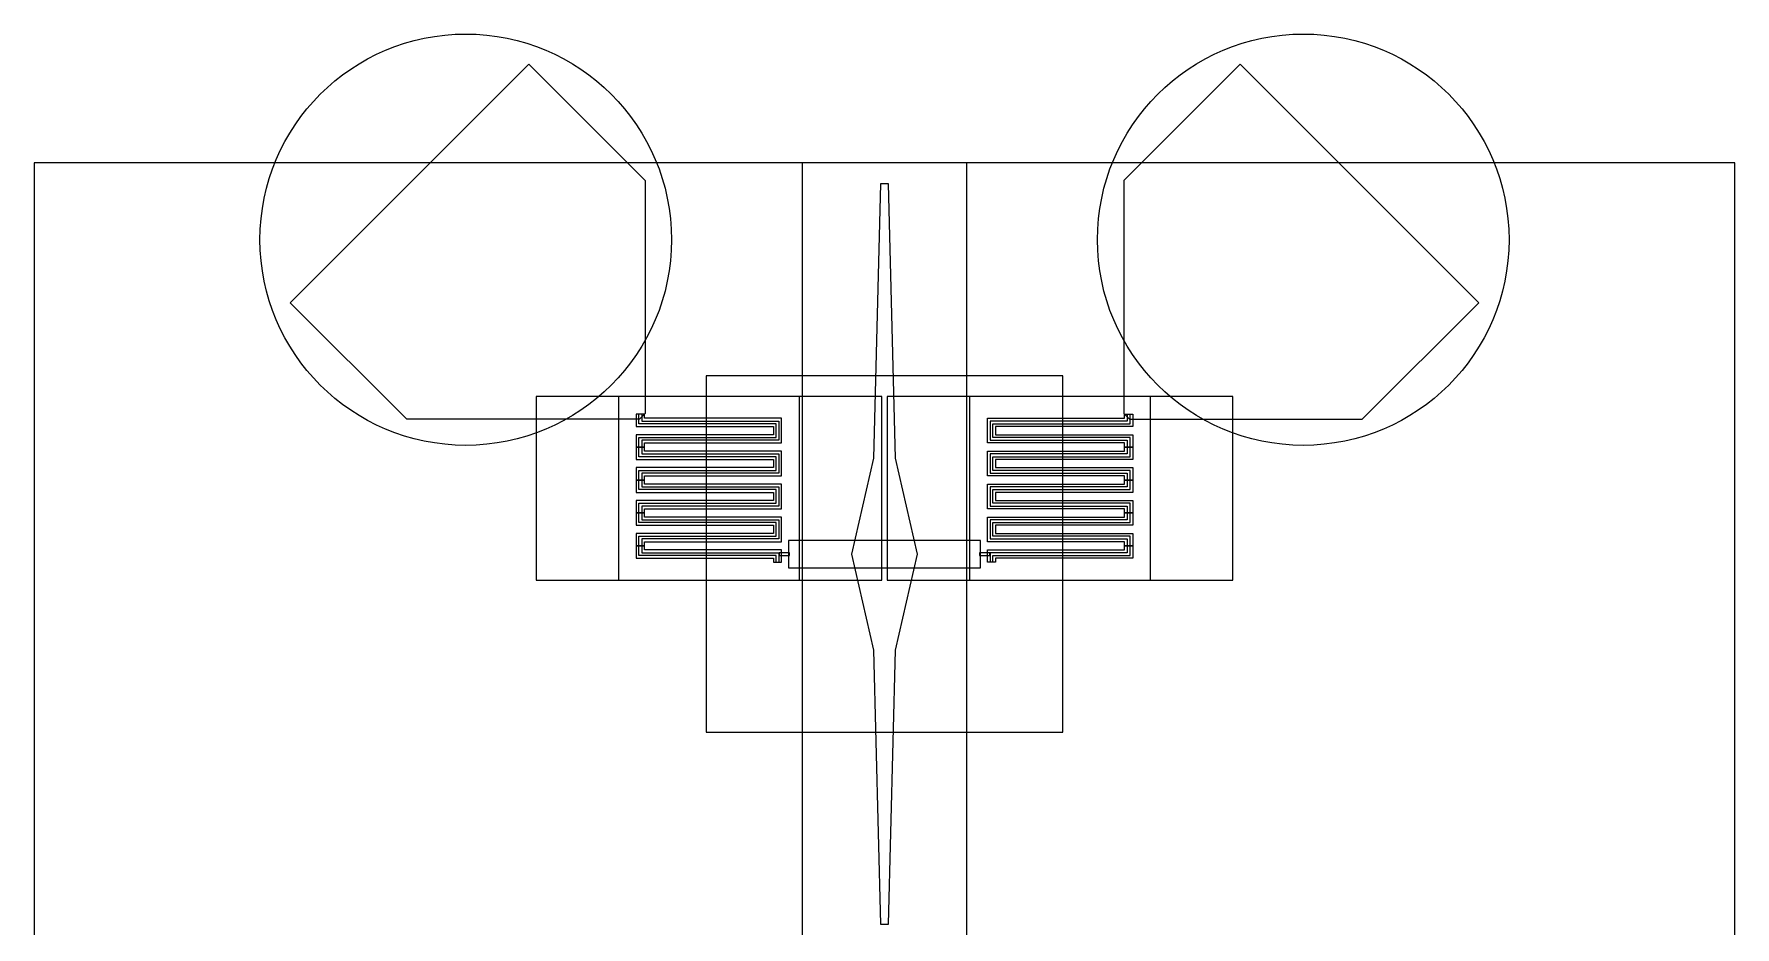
# Model space of a CAD drawing. Extents: x -31 to 31, y -85.2 to 5.5.
# Drawn here: x -31 to 31, y -27.1 to 5.5 of the extents above; entities that cross this region are included whole.
import ezdxf

# ---------------------------------------------------------------- set-up
doc = ezdxf.new("R2010")
doc.units = 0

msp = doc.modelspace()

# ---------------------------------------------------------------- linework, layer by layer
at = {"layer": 'cure'}
for points in [[(-3, -61.2368), (3, -61.2368), (3, 0.7632), (-3, 0.7632)], [(-3.1, -7.75), (-9.7, -7.75), (-9.7, -14.45), (-3.1, -14.45)], [(3.1, -14.45), (9.7, -14.45), (9.7, -7.75), (3.1, -7.75)]]:
    msp.add_lwpolyline(points, close=True, dxfattribs=at)
at = {"layer": 'M1_Field'}
msp.add_lwpolyline([(-31, -61.2368), (31, -61.2368), (31, 0.7632), (-31, 0.7632)], close=True, dxfattribs=at)
at = {"layer": 'M1_LD'}
for centre in [(-15.264, -2.036), (15.264, -2.036)]:
    msp.add_circle(centre, 7.5, dxfattribs=at)
at = {"layer": 'M1_Neg'}
for points in [[(-8.9311, -8.5811), (-17.4163, -8.5811), (-21.659, -4.3384), (-12.9616, 4.359), (-8.7189, 0.1163), (-8.7189, -8.3689)], [(8.9311, -8.5811), (17.4163, -8.5811), (21.659, -4.3384), (12.9616, 4.359), (8.7189, 0.1163), (8.7189, -8.3689)], [(0.15, -27), (0.4, -17), (1.2, -13.5), (0.4, -10), (0.141, 0), (-0.141, 0), (-0.4, -10), (-1.2, -13.5), (-0.4, -17), (-0.15, -27)], [(-8.75, -9.6), (-8.75, -9.45), (-3.75, -9.45), (-3.75, -8.55), (-8.75, -8.55), (-8.75, -8.4), (-9.05, -8.4), (-9.05, -8.85), (-4.05, -8.85), (-4.05, -9.15), (-9.05, -9.15), (-9.05, -9.6)], [(8.75, -9.6), (8.75, -9.45), (3.75, -9.45), (3.75, -8.55), (8.75, -8.55), (8.75, -8.4), (9.05, -8.4), (9.05, -8.85), (4.05, -8.85), (4.05, -9.15), (9.05, -9.15), (9.05, -9.6)], [(-8.75, -10.8), (-8.75, -10.65), (-3.75, -10.65), (-3.75, -9.75), (-8.75, -9.75), (-8.75, -9.6), (-9.05, -9.6), (-9.05, -10.05), (-4.05, -10.05), (-4.05, -10.35), (-9.05, -10.35), (-9.05, -10.8)], [(8.75, -10.8), (8.75, -10.65), (3.75, -10.65), (3.75, -9.75), (8.75, -9.75), (8.75, -9.6), (9.05, -9.6), (9.05, -10.05), (4.05, -10.05), (4.05, -10.35), (9.05, -10.35), (9.05, -10.8)], [(-8.75, -12), (-8.75, -11.85), (-3.75, -11.85), (-3.75, -10.95), (-8.75, -10.95), (-8.75, -10.8), (-9.05, -10.8), (-9.05, -11.25), (-4.05, -11.25), (-4.05, -11.55), (-9.05, -11.55), (-9.05, -12)], [(8.75, -12), (8.75, -11.85), (3.75, -11.85), (3.75, -10.95), (8.75, -10.95), (8.75, -10.8), (9.05, -10.8), (9.05, -11.25), (4.05, -11.25), (4.05, -11.55), (9.05, -11.55), (9.05, -12)], [(-8.75, -13.2), (-8.75, -13.05), (-3.75, -13.05), (-3.75, -12.15), (-8.75, -12.15), (-8.75, -12), (-9.05, -12), (-9.05, -12.45), (-4.05, -12.45), (-4.05, -12.75), (-9.05, -12.75), (-9.05, -13.2)], [(8.75, -13.2), (8.75, -13.05), (3.75, -13.05), (3.75, -12.15), (8.75, -12.15), (8.75, -12), (9.05, -12), (9.05, -12.45), (4.05, -12.45), (4.05, -12.75), (9.05, -12.75), (9.05, -13.2)], [(-3.5, -14), (3.5, -14), (3.5, -13), (-3.5, -13)], [(-3.75, -13.8), (-3.75, -13.35), (-8.75, -13.35), (-8.75, -13.2), (-9.05, -13.2), (-9.05, -13.65), (-4.05, -13.65), (-4.05, -13.8)], [(-3.4625, -13.45), (-3.8375, -13.45), (-3.8375, -13.55), (-3.4625, -13.55)], [(3.8375, -13.45), (3.4625, -13.45), (3.4625, -13.55), (3.8375, -13.55)], [(3.75, -13.8), (3.75, -13.35), (8.75, -13.35), (8.75, -13.2), (9.05, -13.2), (9.05, -13.65), (4.05, -13.65), (4.05, -13.8)]]:
    msp.add_lwpolyline(points, close=True, dxfattribs=at)
at = {"layer": 'M2_undercutMsk'}
for points in [[(6.5, -7), (-6.5, -7), (-6.5, -20), (6.5, -20)], [(-0.1, -7.75), (-12.7, -7.75), (-12.7, -14.45), (-0.1, -14.45)], [(0.1, -14.45), (12.7, -14.45), (12.7, -7.75), (0.1, -7.75)]]:
    msp.add_lwpolyline(points, close=True, dxfattribs=at)
at = {"layer": 'metal'}
for points in [[(-8.95, -9.6), (-8.95, -9.25), (-3.95, -9.25), (-3.95, -8.75), (-8.95, -8.75), (-8.95, -8.4), (-9.05, -8.4), (-9.05, -8.85), (-4.05, -8.85), (-4.05, -9.15), (-9.05, -9.15), (-9.05, -9.6)], [(-8.75, -9.6), (-8.75, -9.45), (-3.75, -9.45), (-3.75, -8.55), (-8.75, -8.55), (-8.75, -8.4), (-8.85, -8.4), (-8.85, -8.65), (-3.85, -8.65), (-3.85, -9.35), (-8.85, -9.35), (-8.85, -9.6)], [(8.75, -9.6), (8.75, -9.45), (3.75, -9.45), (3.75, -8.55), (8.75, -8.55), (8.75, -8.4), (8.85, -8.4), (8.85, -8.65), (3.85, -8.65), (3.85, -9.35), (8.85, -9.35), (8.85, -9.6)], [(8.95, -9.6), (8.95, -9.25), (3.95, -9.25), (3.95, -8.75), (8.95, -8.75), (8.95, -8.4), (9.05, -8.4), (9.05, -8.85), (4.05, -8.85), (4.05, -9.15), (9.05, -9.15), (9.05, -9.6)], [(-8.95, -10.8), (-8.95, -10.45), (-3.95, -10.45), (-3.95, -9.95), (-8.95, -9.95), (-8.95, -9.6), (-9.05, -9.6), (-9.05, -10.05), (-4.05, -10.05), (-4.05, -10.35), (-9.05, -10.35), (-9.05, -10.8)], [(-8.75, -10.8), (-8.75, -10.65), (-3.75, -10.65), (-3.75, -9.75), (-8.75, -9.75), (-8.75, -9.6), (-8.85, -9.6), (-8.85, -9.85), (-3.85, -9.85), (-3.85, -10.55), (-8.85, -10.55), (-8.85, -10.8)], [(8.75, -10.8), (8.75, -10.65), (3.75, -10.65), (3.75, -9.75), (8.75, -9.75), (8.75, -9.6), (8.85, -9.6), (8.85, -9.85), (3.85, -9.85), (3.85, -10.55), (8.85, -10.55), (8.85, -10.8)], [(8.95, -10.8), (8.95, -10.45), (3.95, -10.45), (3.95, -9.95), (8.95, -9.95), (8.95, -9.6), (9.05, -9.6), (9.05, -10.05), (4.05, -10.05), (4.05, -10.35), (9.05, -10.35), (9.05, -10.8)], [(-8.95, -12), (-8.95, -11.65), (-3.95, -11.65), (-3.95, -11.15), (-8.95, -11.15), (-8.95, -10.8), (-9.05, -10.8), (-9.05, -11.25), (-4.05, -11.25), (-4.05, -11.55), (-9.05, -11.55), (-9.05, -12)], [(-8.75, -12), (-8.75, -11.85), (-3.75, -11.85), (-3.75, -10.95), (-8.75, -10.95), (-8.75, -10.8), (-8.85, -10.8), (-8.85, -11.05), (-3.85, -11.05), (-3.85, -11.75), (-8.85, -11.75), (-8.85, -12)], [(8.75, -12), (8.75, -11.85), (3.75, -11.85), (3.75, -10.95), (8.75, -10.95), (8.75, -10.8), (8.85, -10.8), (8.85, -11.05), (3.85, -11.05), (3.85, -11.75), (8.85, -11.75), (8.85, -12)], [(8.95, -12), (8.95, -11.65), (3.95, -11.65), (3.95, -11.15), (8.95, -11.15), (8.95, -10.8), (9.05, -10.8), (9.05, -11.25), (4.05, -11.25), (4.05, -11.55), (9.05, -11.55), (9.05, -12)], [(-8.95, -13.2), (-8.95, -12.85), (-3.95, -12.85), (-3.95, -12.35), (-8.95, -12.35), (-8.95, -12), (-9.05, -12), (-9.05, -12.45), (-4.05, -12.45), (-4.05, -12.75), (-9.05, -12.75), (-9.05, -13.2)], [(-8.75, -13.2), (-8.75, -13.05), (-3.75, -13.05), (-3.75, -12.15), (-8.75, -12.15), (-8.75, -12), (-8.85, -12), (-8.85, -12.25), (-3.85, -12.25), (-3.85, -12.95), (-8.85, -12.95), (-8.85, -13.2)], [(8.75, -13.2), (8.75, -13.05), (3.75, -13.05), (3.75, -12.15), (8.75, -12.15), (8.75, -12), (8.85, -12), (8.85, -12.25), (3.85, -12.25), (3.85, -12.95), (8.85, -12.95), (8.85, -13.2)], [(8.95, -13.2), (8.95, -12.85), (3.95, -12.85), (3.95, -12.35), (8.95, -12.35), (8.95, -12), (9.05, -12), (9.05, -12.45), (4.05, -12.45), (4.05, -12.75), (9.05, -12.75), (9.05, -13.2)], [(-3.95, -13.8), (-3.95, -13.55), (-8.95, -13.55), (-8.95, -13.2), (-9.05, -13.2), (-9.05, -13.65), (-4.05, -13.65), (-4.05, -13.8)], [(-3.75, -13.8), (-3.75, -13.35), (-8.75, -13.35), (-8.75, -13.2), (-8.85, -13.2), (-8.85, -13.45), (-3.85, -13.45), (-3.85, -13.8)], [(3.75, -13.8), (3.75, -13.35), (8.75, -13.35), (8.75, -13.2), (8.85, -13.2), (8.85, -13.45), (3.85, -13.45), (3.85, -13.8)], [(3.95, -13.8), (3.95, -13.55), (8.95, -13.55), (8.95, -13.2), (9.05, -13.2), (9.05, -13.65), (4.05, -13.65), (4.05, -13.8)]]:
    msp.add_lwpolyline(points, close=True, dxfattribs=at)

doc.saveas('drawing.dxf')
